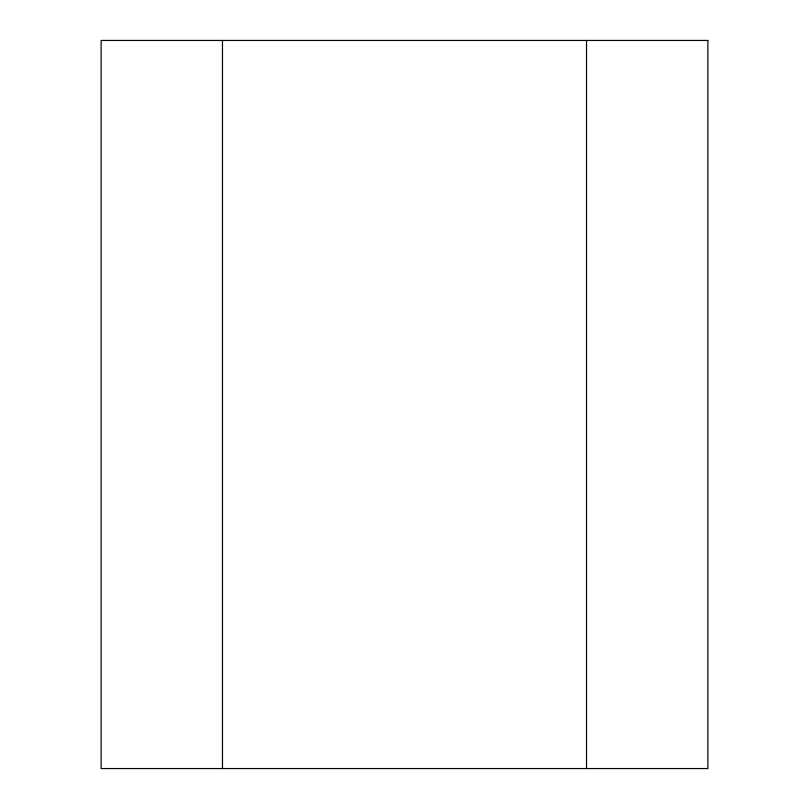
<?xml version="1.0" encoding="UTF-8"?>
<svg xmlns="http://www.w3.org/2000/svg" width="809" height="809" viewBox="0 0 809 809"><rect width="100%" height="100%" fill="white"/><g stroke="black" fill="none" stroke-linecap="round" stroke-linejoin="round"><path stroke-width="1.21" d="M586.525 40.45L586.525 768.55M222.475 40.45L222.475 768.55M707.875 40.45L101.125 40.45L101.125 768.55L707.875 768.55L707.875 40.45"/></g></svg>
